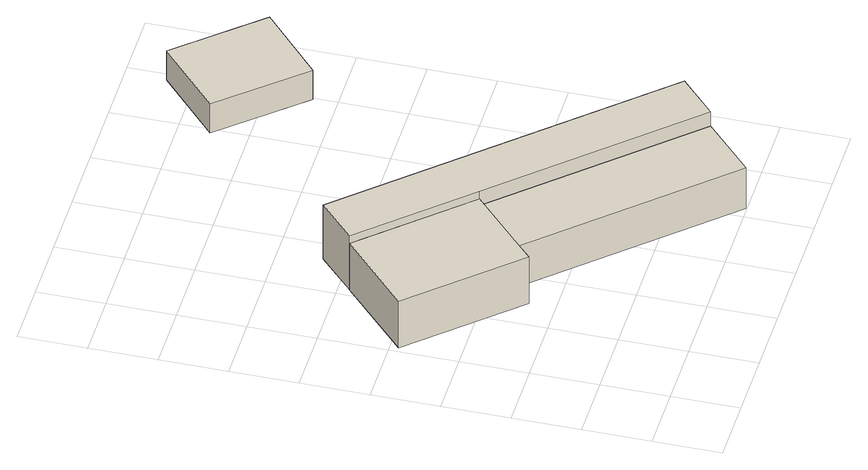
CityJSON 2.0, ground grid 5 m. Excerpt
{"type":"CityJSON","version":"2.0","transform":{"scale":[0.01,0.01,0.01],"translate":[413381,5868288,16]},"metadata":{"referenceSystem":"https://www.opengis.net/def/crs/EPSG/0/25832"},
"CityObjects":{
"building1":{"type":"Building","attributes":{"Gemeindeschluessel":"03454042","AbsoluteHoehe":"16.347","MittlereTraufHoehe":"20.403","Firsthoehe":"21.307","function":"31001_2000","roofType":"2100","measuredHeight":4.96},"address":[{"country":"Germany","locality":"Rastdorf"}],"geometry":[{"type":"MultiSurface","lod":"1","boundaries":[[[0,1,2,3,4]],[[5,6,7,8,9]],[[5,9,4,3]],[[6,5,3,2]],[[7,6,2,1]],[[8,7,1,0]],[[9,8,0,4]]]}]},
"building2":{"type":"Building","attributes":{"Gemeindeschluessel":"03454042","AbsoluteHoehe":"16.256","MittlereTraufHoehe":"19.859","Firsthoehe":"21.31","function":"31001_2000","roofType":"2100","measuredHeight":5.05},"address":[{"country":"Germany","locality":"Rastdorf"}],"geometry":[{"type":"MultiSurface","lod":"1","boundaries":[[[10,11,12,13]],[[14,15,16,17]],[[14,17,13,12]],[[15,14,12,11]],[[16,15,11,10]],[[17,16,10,13]]]}]},
"building3":{"type":"Building","attributes":{"Gemeindeschluessel":"03454042","AbsoluteHoehe":"16.36","MittlereTraufHoehe":"21.197","Firsthoehe":"21.472","function":"51009_1610","roofType":"2100","measuredHeight":5.11},"address":[{"country":"Germany","locality":"Rastdorf"}],"geometry":[{"type":"MultiSurface","lod":"1","boundaries":[[[18,19,20,21,22]],[[23,24,25,26,27]],[[23,27,22,21]],[[24,23,21,20]],[[25,24,20,19]],[[26,25,19,18]],[[27,26,18,22]]]}]},
"building4":{"type":"Building","attributes":{"Gemeindeschluessel":"03454042","AbsoluteHoehe":"16.676","MittlereTraufHoehe":"19.254","Firsthoehe":"19.254","function":"31001_2000","roofType":"1000","measuredHeight":2.58},"address":[{"country":"Germany","locality":"Rastdorf"}],"geometry":[{"type":"MultiSurface","lod":"1","boundaries":[[[28,29,30,31]],[[32,33,34,35]],[[32,35,31,30]],[[33,32,30,29]],[[34,33,29,28]],[[35,34,28,31]]]}]}
},
"vertices":[
[872,1332,447],[1246,1679,447],[555,2422,447],[32,1936,447],[723,1193,447],[32,1936,35],[555,2422,35],[1246,1679,35],[872,1332,35],[723,1193,35],
[1246,1679,386],[872,1332,386],[2101,10,386],[2475,358,386],[2101,10,26],[872,1332,26],[1246,1679,26],[2475,358,26],
[1246,1679,513],[2475,358,513],[2752,616,513],[832,2680,513],[555,2422,513],[832,2680,36],[2752,616,36],[2475,358,36],[1246,1679,36],[555,2422,36],
[1915,3763,325],[2445,3171,325],[2927,3602,325],[2397,4195,325],[2927,3602,68],[2445,3171,68],[1915,3763,68],[2397,4195,68]
]}
